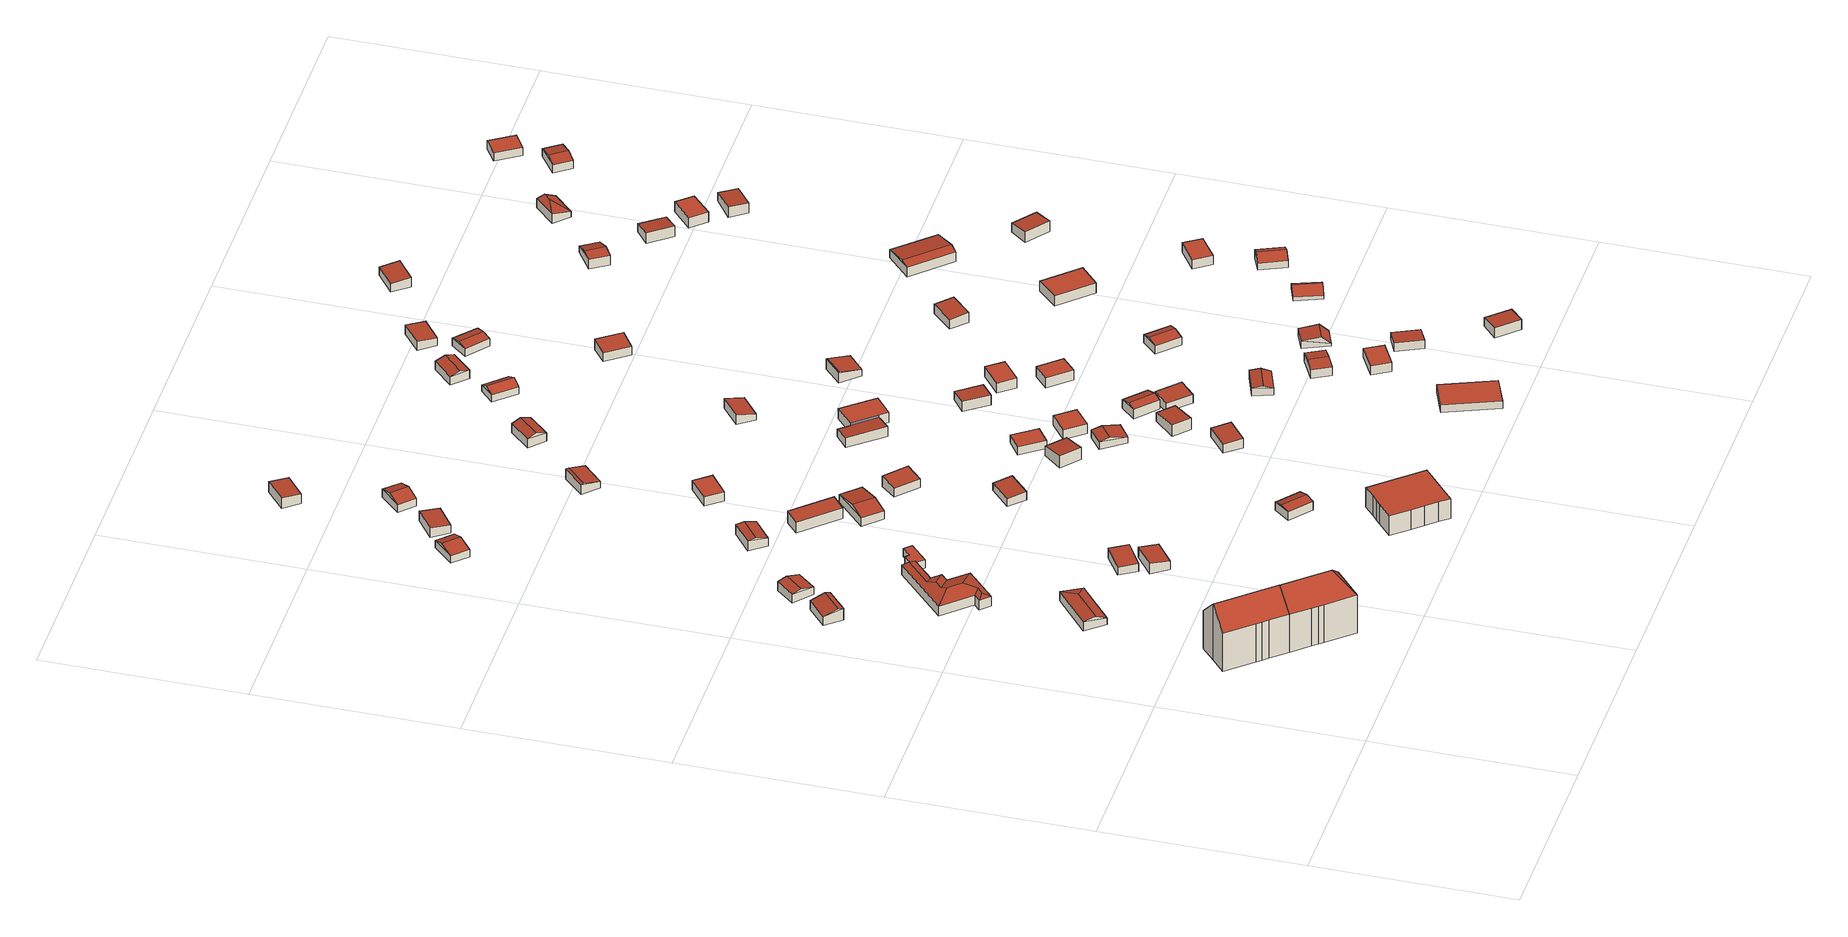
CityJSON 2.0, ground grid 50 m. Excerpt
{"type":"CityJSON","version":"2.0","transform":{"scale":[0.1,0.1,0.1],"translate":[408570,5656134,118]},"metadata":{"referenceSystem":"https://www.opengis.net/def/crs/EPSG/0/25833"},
"CityObjects":{
"building1":{"type":"Building","attributes":{"Dachtyp_tdc":"tdcGableRoof","Gemeindeschluessel":14612000,"Dachneigung":45.16,"QualitaetDacherkennung":73,"Geometrietyp2DReferenz":"3000","measuredHeight":15.65,"function":"31001_9998","roofType":"3100"},"geometry":[{"type":"Solid","lod":"2","boundaries":[[[[0,1,2,3]],[[1,4,5,2]],[[4,6,7,5]],[[6,8,9,7]],[[8,10,11,9]],[[10,12,13,11]],[[12,14,15,13]],[[14,16,17,15]],[[16,18,19,17]],[[18,20,21,19]],[[20,22,23,21]],[[22,24,25,23]],[[24,0,3,25]],[[20,18,16,14,12,10,8,6]],[[6,4,1,0,24,22,20]],[[3,2,5,7,9,11,13,15,17,19,21,23,25]]]],"semantics":{"surfaces":[{"type":"WallSurface"},{"type":"RoofSurface"},{"type":"GroundSurface"}],"values":[[0,0,0,0,0,0,0,0,0,0,0,0,0,1,1,2]]}}]},
"building2":{"type":"Building","attributes":{"Dachtyp_tdc":"tdcHipAndGableRoof","Gemeindeschluessel":14612000,"Dachneigung":45.21,"QualitaetDacherkennung":75,"Geometrietyp2DReferenz":"3000","measuredHeight":15.7,"function":"31001_9998","roofType":"5000"},"geometry":[{"type":"Solid","lod":"2","boundaries":[[[[26,22,23,27]],[[22,28,29,23]],[[28,18,19,29]],[[18,30,31,19]],[[30,32,33,31]],[[32,34,35,33]],[[34,36,37,35]],[[36,38,39,37]],[[38,40,41,39]],[[40,42,43,41]],[[42,44,45,43]],[[44,26,27,45]],[[40,38,46]],[[38,36,34,32,30,18,28,46]],[[28,22,26,44,42,40,46]],[[27,23,29,19,31,33,35,37,39,41,43,45]]]],"semantics":{"surfaces":[{"type":"WallSurface"},{"type":"RoofSurface"},{"type":"GroundSurface"}],"values":[[0,0,0,0,0,0,0,0,0,0,0,0,1,1,1,2]]}}]},
"building3":{"type":"Building","attributes":{"Dachtyp_tdc":"tdcHipAndGableRoof","Gemeindeschluessel":14612000,"Dachneigung":25.48,"QualitaetDacherkennung":41,"Geometrietyp2DReferenz":"3000","measuredHeight":3.15,"function":"31001_9998","roofType":"5000"},"geometry":[{"type":"Solid","lod":"2","boundaries":[[[[47,48,49,50]],[[48,51,52,49]],[[51,53,54,52]],[[53,47,50,54]],[[51,48,55]],[[47,53,56]],[[48,47,56,55]],[[53,51,55,56]],[[50,49,52,54]]]],"semantics":{"surfaces":[{"type":"WallSurface"},{"type":"RoofSurface"},{"type":"GroundSurface"}],"values":[[0,0,0,0,1,0,1,1,2]]}}]},
"building4":{"type":"Building","attributes":{"Dachtyp_tdc":"tdcGableRoof","Gemeindeschluessel":14612000,"Dachneigung":13.81,"QualitaetDacherkennung":21,"Geometrietyp2DReferenz":"3000","measuredHeight":3.44,"function":"31001_9998","roofType":"3100"},"geometry":[{"type":"Solid","lod":"2","boundaries":[[[[57,58,59,60]],[[58,61,62,59]],[[61,63,64,62]],[[63,57,60,64]],[[61,58,65]],[[57,63,66]],[[58,57,66,65]],[[63,61,65,66]],[[60,59,62,64]]]],"semantics":{"surfaces":[{"type":"WallSurface"},{"type":"RoofSurface"},{"type":"GroundSurface"}],"values":[[0,0,0,0,0,0,1,1,2]]}}]},
"building5":{"type":"Building","attributes":{"Dachtyp_tdc":"tdcFreeFormRoof","Gemeindeschluessel":14612000,"Dachneigung":16.75,"QualitaetDacherkennung":58,"Geometrietyp2DReferenz":"3000","measuredHeight":3.95,"function":"31001_9998","roofType":"5000"},"geometry":[{"type":"Solid","lod":"2","boundaries":[[[[67,68,69,70]],[[68,71,72,69]],[[71,73,74,72]],[[73,75,76,74]],[[75,77,78,76]],[[77,79,80,78]],[[79,81,82,80]],[[81,83,84,82]],[[83,85,86,84]],[[85,87,88,86]],[[87,67,70,88]],[[89,90,85,83]],[[91,89,83,81]],[[92,91,81,79]],[[92,77,75]],[[77,92,79]],[[93,90,89,91,92,75,73]],[[94,95,93,73,71]],[[96,94,71,68]],[[96,68,67]],[[95,94,96,67,87]],[[90,93,95,87,85]],[[70,69,72,74,76,78,80,82,84,86,88]]]],"semantics":{"surfaces":[{"type":"WallSurface"},{"type":"RoofSurface"},{"type":"GroundSurface"}],"values":[[0,0,0,0,0,0,0,0,0,0,0,1,1,1,1,1,1,1,1,1,1,1,2]]}}]},
"building6":{"type":"Building","attributes":{"Dachtyp_tdc":"tdcGableRoof","Gemeindeschluessel":14612000,"Dachneigung":15.48,"QualitaetDacherkennung":67,"Geometrietyp2DReferenz":"3000","measuredHeight":3.03,"function":"31001_9998","roofType":"3100"},"geometry":[{"type":"Solid","lod":"2","boundaries":[[[[97,98,99,100]],[[98,101,102,99]],[[101,103,104,102]],[[103,97,100,104]],[[101,98,105]],[[97,103,106]],[[98,97,106,105]],[[103,101,105,106]],[[100,99,102,104]]]],"semantics":{"surfaces":[{"type":"WallSurface"},{"type":"RoofSurface"},{"type":"GroundSurface"}],"values":[[0,0,0,0,0,0,1,1,2]]}}]},
"building7":{"type":"Building","attributes":{"Dachtyp_tdc":"tdcPolyFlatRoof","Gemeindeschluessel":14612000,"Dachneigung":4.2,"QualitaetDacherkennung":83,"Geometrietyp2DReferenz":"3000","measuredHeight":2.7,"function":"31001_9998","roofType":"2100"},"geometry":[{"type":"Solid","lod":"2","boundaries":[[[[107,108,109,110]],[[108,111,112,109]],[[111,113,114,112]],[[113,107,110,114]],[[113,111,108,107]],[[110,109,112,114]]]],"semantics":{"surfaces":[{"type":"WallSurface"},{"type":"RoofSurface"},{"type":"GroundSurface"}],"values":[[0,0,0,0,1,2]]}}]},
"building8":{"type":"Building","attributes":{"Dachtyp_tdc":"tdcPolyFlatRoof","Gemeindeschluessel":14612000,"Dachneigung":6.1,"QualitaetDacherkennung":55,"Geometrietyp2DReferenz":"3000","measuredHeight":2.89,"function":"31001_9998","roofType":"2100"},"geometry":[{"type":"Solid","lod":"2","boundaries":[[[[115,116,117,118]],[[116,119,120,117]],[[119,121,122,120]],[[121,115,118,122]],[[121,119,116,115]],[[118,117,120,122]]]],"semantics":{"surfaces":[{"type":"WallSurface"},{"type":"RoofSurface"},{"type":"GroundSurface"}],"values":[[0,0,0,0,1,2]]}}]},
"building9":{"type":"Building","attributes":{"Dachtyp_tdc":"tdcPolyFlatRoof","Gemeindeschluessel":14612000,"Dachneigung":0,"QualitaetDacherkennung":75,"Geometrietyp2DReferenz":"3000","measuredHeight":2.29,"function":"31001_9998","roofType":"1000"},"geometry":[{"type":"Solid","lod":"2","boundaries":[[[[123,124,125,126]],[[124,127,128,125]],[[127,129,130,128]],[[129,131,132,130]],[[131,133,134,132]],[[133,135,136,134]],[[135,123,126,136]],[[135,133,131,129,127,124,123]],[[126,125,128,130,132,134,136]]]],"semantics":{"surfaces":[{"type":"WallSurface"},{"type":"RoofSurface"},{"type":"GroundSurface"}],"values":[[0,0,0,0,0,0,0,1,2]]}}]},
"building10":{"type":"Building","attributes":{"Dachtyp_tdc":"tdcGableRoof","Gemeindeschluessel":14612000,"Dachneigung":16.45,"QualitaetDacherkennung":63,"Geometrietyp2DReferenz":"3000","measuredHeight":3,"function":"31001_9998","roofType":"3100"},"geometry":[{"type":"Solid","lod":"2","boundaries":[[[[137,138,139,140]],[[138,141,142,139]],[[141,143,144,142]],[[143,137,140,144]],[[141,138,145]],[[137,143,146]],[[138,137,146,145]],[[143,141,145,146]],[[140,139,142,144]]]],"semantics":{"surfaces":[{"type":"WallSurface"},{"type":"RoofSurface"},{"type":"GroundSurface"}],"values":[[0,0,0,0,0,0,1,1,2]]}}]},
"building11":{"type":"Building","attributes":{"Dachtyp_tdc":"tdcPolyFlatRoof","Gemeindeschluessel":14612000,"Dachneigung":0,"QualitaetDacherkennung":91,"Geometrietyp2DReferenz":"3000","measuredHeight":5.52,"function":"31001_2000","roofType":"1000"},"geometry":[{"type":"Solid","lod":"2","boundaries":[[[[147,148,149,150]],[[148,151,152,149]],[[151,153,154,152]],[[153,155,156,154]],[[155,157,158,156]],[[157,159,160,158]],[[159,161,162,160]],[[161,163,164,162]],[[163,165,166,164]],[[165,147,150,166]],[[165,163,161,159,157,155,153,151,148,147]],[[150,149,152,154,156,158,160,162,164,166]]]],"semantics":{"surfaces":[{"type":"WallSurface"},{"type":"RoofSurface"},{"type":"GroundSurface"}],"values":[[0,0,0,0,0,0,0,0,0,0,1,2]]}}]},
"building12":{"type":"Building","attributes":{"Dachtyp_tdc":"tdcGableRoof","Gemeindeschluessel":14612000,"Dachneigung":13.26,"QualitaetDacherkennung":73,"Geometrietyp2DReferenz":"3000","measuredHeight":2.95,"function":"31001_9998","roofType":"3100"},"geometry":[{"type":"Solid","lod":"2","boundaries":[[[[167,168,169,170]],[[168,171,172,169]],[[171,173,174,172]],[[173,167,170,174]],[[171,168,175]],[[167,173,176]],[[168,167,176,175]],[[173,171,175,176]],[[170,169,172,174]]]],"semantics":{"surfaces":[{"type":"WallSurface"},{"type":"RoofSurface"},{"type":"GroundSurface"}],"values":[[0,0,0,0,0,0,1,1,2]]}}]},
"building13":{"type":"Building","attributes":{"Dachtyp_tdc":"tdcGableRoof","Gemeindeschluessel":14612000,"Dachneigung":14.93,"QualitaetDacherkennung":73,"Geometrietyp2DReferenz":"3000","measuredHeight":2.81,"function":"31001_9998","roofType":"3100"},"geometry":[{"type":"Solid","lod":"2","boundaries":[[[[177,178,179,180]],[[178,181,182,179]],[[181,183,184,182]],[[183,177,180,184]],[[181,178,185]],[[177,183,186]],[[178,177,186,185]],[[183,181,185,186]],[[180,179,182,184]]]],"semantics":{"surfaces":[{"type":"WallSurface"},{"type":"RoofSurface"},{"type":"GroundSurface"}],"values":[[0,0,0,0,0,0,1,1,2]]}}]},
"building14":{"type":"Building","attributes":{"Dachtyp_tdc":"tdcPolyFlatRoof","Gemeindeschluessel":14612000,"Dachneigung":4.58,"QualitaetDacherkennung":79,"Geometrietyp2DReferenz":"3000","measuredHeight":3.43,"function":"31001_9998","roofType":"2100"},"geometry":[{"type":"Solid","lod":"2","boundaries":[[[[187,188,189,190]],[[188,191,192,189]],[[191,193,194,192]],[[193,187,190,194]],[[193,191,188,187]],[[190,189,192,194]]]],"semantics":{"surfaces":[{"type":"WallSurface"},{"type":"RoofSurface"},{"type":"GroundSurface"}],"values":[[0,0,0,0,1,2]]}}]},
"building15":{"type":"Building","attributes":{"Dachtyp_tdc":"tdcGableRoof","Gemeindeschluessel":14612000,"Dachneigung":10.08,"QualitaetDacherkennung":67,"Geometrietyp2DReferenz":"3000","measuredHeight":3.11,"function":"31001_9998","roofType":"3100"},"geometry":[{"type":"Solid","lod":"2","boundaries":[[[[195,196,197,198]],[[196,199,200,197]],[[199,201,202,200]],[[201,195,198,202]],[[199,196,203]],[[195,201,204]],[[196,195,204,203]],[[201,199,203,204]],[[198,197,200,202]]]],"semantics":{"surfaces":[{"type":"WallSurface"},{"type":"RoofSurface"},{"type":"GroundSurface"}],"values":[[0,0,0,0,0,0,1,1,2]]}}]},
"building16":{"type":"Building","attributes":{"Dachtyp_tdc":"tdcPolyFlatRoof","Gemeindeschluessel":14612000,"Dachneigung":4.33,"QualitaetDacherkennung":60,"Geometrietyp2DReferenz":"3000","measuredHeight":2.56,"function":"31001_9998","roofType":"2100"},"geometry":[{"type":"Solid","lod":"2","boundaries":[[[[205,206,207,208]],[[206,209,210,207]],[[209,211,212,210]],[[211,205,208,212]],[[211,209,206,205]],[[208,207,210,212]]]],"semantics":{"surfaces":[{"type":"WallSurface"},{"type":"RoofSurface"},{"type":"GroundSurface"}],"values":[[0,0,0,0,1,2]]}}]},
"building17":{"type":"Building","attributes":{"Dachtyp_tdc":"tdcPolyFlatRoof","Gemeindeschluessel":14612000,"Dachneigung":4.76,"QualitaetDacherkennung":59,"Geometrietyp2DReferenz":"3000","measuredHeight":2.46,"function":"31001_9998","roofType":"2100"},"geometry":[{"type":"Solid","lod":"2","boundaries":[[[[213,214,215,216]],[[214,217,218,215]],[[217,219,220,218]],[[219,213,216,220]],[[219,217,214,213]],[[216,215,218,220]]]],"semantics":{"surfaces":[{"type":"WallSurface"},{"type":"RoofSurface"},{"type":"GroundSurface"}],"values":[[0,0,0,0,1,2]]}}]},
"building18":{"type":"Building","attributes":{"Dachtyp_tdc":"tdcPolyFlatRoof","Gemeindeschluessel":14612000,"Dachneigung":6.11,"QualitaetDacherkennung":66,"Geometrietyp2DReferenz":"3000","measuredHeight":2.92,"function":"31001_9998","roofType":"2100"},"geometry":[{"type":"Solid","lod":"2","boundaries":[[[[221,222,223,224]],[[222,225,226,223]],[[225,227,228,226]],[[227,221,224,228]],[[227,225,222,221]],[[224,223,226,228]]]],"semantics":{"surfaces":[{"type":"WallSurface"},{"type":"RoofSurface"},{"type":"GroundSurface"}],"values":[[0,0,0,0,1,2]]}}]},
"building19":{"type":"Building","attributes":{"Dachtyp_tdc":"tdcPolyFlatRoof","Gemeindeschluessel":14612000,"Dachneigung":0,"QualitaetDacherkennung":67,"Geometrietyp2DReferenz":"3000","measuredHeight":2.66,"function":"31001_9998","roofType":"1000"},"geometry":[{"type":"Solid","lod":"2","boundaries":[[[[229,230,231,232]],[[230,233,234,231]],[[233,235,236,234]],[[235,229,232,236]],[[235,233,230,229]],[[232,231,234,236]]]],"semantics":{"surfaces":[{"type":"WallSurface"},{"type":"RoofSurface"},{"type":"GroundSurface"}],"values":[[0,0,0,0,1,2]]}}]},
"building20":{"type":"Building","attributes":{"Dachtyp_tdc":"tdcGableRoof","Gemeindeschluessel":14612000,"Dachneigung":17.84,"QualitaetDacherkennung":71,"Geometrietyp2DReferenz":"3000","measuredHeight":3.26,"function":"31001_9998","roofType":"3100"},"geometry":[{"type":"Solid","lod":"2","boundaries":[[[[237,238,239,240]],[[238,241,242,239]],[[241,243,244,242]],[[243,237,240,244]],[[241,238,245]],[[237,243,246]],[[238,237,246,245]],[[243,241,245,246]],[[240,239,242,244]]]],"semantics":{"surfaces":[{"type":"WallSurface"},{"type":"RoofSurface"},{"type":"GroundSurface"}],"values":[[0,0,0,0,0,0,1,1,2]]}}]},
"building21":{"type":"Building","attributes":{"Dachtyp_tdc":"tdcPolyFlatRoof","Gemeindeschluessel":14612000,"Dachneigung":4.05,"QualitaetDacherkennung":69,"Geometrietyp2DReferenz":"3000","measuredHeight":2.9,"function":"31001_9998","roofType":"2100"},"geometry":[{"type":"Solid","lod":"2","boundaries":[[[[247,248,249,250]],[[248,251,252,249]],[[251,253,254,252]],[[253,247,250,254]],[[253,251,248,247]],[[250,249,252,254]]]],"semantics":{"surfaces":[{"type":"WallSurface"},{"type":"RoofSurface"},{"type":"GroundSurface"}],"values":[[0,0,0,0,1,2]]}}]},
"building22":{"type":"Building","attributes":{"Dachtyp_tdc":"tdcGableRoof","Gemeindeschluessel":14612000,"Dachneigung":12.01,"QualitaetDacherkennung":47,"Geometrietyp2DReferenz":"3000","measuredHeight":2.91,"function":"31001_9998","roofType":"3100"},"geometry":[{"type":"Solid","lod":"2","boundaries":[[[[255,256,257,258]],[[256,259,260,257]],[[259,261,262,260]],[[261,255,258,262]],[[259,256,263]],[[255,261,264]],[[256,255,264,263]],[[261,259,263,264]],[[258,257,260,262]]]],"semantics":{"surfaces":[{"type":"WallSurface"},{"type":"RoofSurface"},{"type":"GroundSurface"}],"values":[[0,0,0,0,0,0,1,1,2]]}}]},
"building23":{"type":"Building","attributes":{"Dachtyp_tdc":"tdcPolyFlatRoof","Gemeindeschluessel":14612000,"Dachneigung":7.3,"QualitaetDacherkennung":56,"Geometrietyp2DReferenz":"3000","measuredHeight":3.31,"function":"31001_9998","roofType":"2100"},"geometry":[{"type":"Solid","lod":"2","boundaries":[[[[265,266,267,268]],[[266,269,270,267]],[[269,271,272,270]],[[271,265,268,272]],[[271,269,266,265]],[[268,267,270,272]]]],"semantics":{"surfaces":[{"type":"WallSurface"},{"type":"RoofSurface"},{"type":"GroundSurface"}],"values":[[0,0,0,0,1,2]]}}]},
"building24":{"type":"Building","attributes":{"Dachtyp_tdc":"tdcPolyFlatRoof","Gemeindeschluessel":14612000,"Dachneigung":3.34,"QualitaetDacherkennung":69,"Geometrietyp2DReferenz":"3000","measuredHeight":2.68,"function":"31001_9998","roofType":"2100"},"geometry":[{"type":"Solid","lod":"2","boundaries":[[[[273,274,275,276]],[[274,277,278,275]],[[277,279,280,278]],[[279,273,276,280]],[[279,277,274,273]],[[276,275,278,280]]]],"semantics":{"surfaces":[{"type":"WallSurface"},{"type":"RoofSurface"},{"type":"GroundSurface"}],"values":[[0,0,0,0,1,2]]}}]},
"building25":{"type":"Building","attributes":{"Dachtyp_tdc":"tdcPolyFlatRoof","Gemeindeschluessel":14612000,"Dachneigung":0,"QualitaetDacherkennung":66,"Geometrietyp2DReferenz":"3000","measuredHeight":2.2,"function":"31001_9998","roofType":"1000"},"geometry":[{"type":"Solid","lod":"2","boundaries":[[[[281,282,283,284]],[[282,285,286,283]],[[285,287,288,286]],[[287,281,284,288]],[[287,285,282,281]],[[284,283,286,288]]]],"semantics":{"surfaces":[{"type":"WallSurface"},{"type":"RoofSurface"},{"type":"GroundSurface"}],"values":[[0,0,0,0,1,2]]}}]},
"building26":{"type":"Building","attributes":{"Dachtyp_tdc":"tdcGableRoof","Gemeindeschluessel":14612000,"Dachneigung":11.71,"QualitaetDacherkennung":66,"Geometrietyp2DReferenz":"3000","measuredHeight":2.75,"function":"31001_9998","roofType":"3100"},"geometry":[{"type":"Solid","lod":"2","boundaries":[[[[289,290,291,292]],[[290,293,294,291]],[[293,295,296,294]],[[295,289,292,296]],[[293,290,297]],[[289,295,298]],[[290,289,298,297]],[[295,293,297,298]],[[292,291,294,296]]]],"semantics":{"surfaces":[{"type":"WallSurface"},{"type":"RoofSurface"},{"type":"GroundSurface"}],"values":[[0,0,0,0,0,0,1,1,2]]}}]},
"building27":{"type":"Building","attributes":{"Dachtyp_tdc":"tdcPolyFlatRoof","Gemeindeschluessel":14612000,"Dachneigung":0,"QualitaetDacherkennung":67,"Geometrietyp2DReferenz":"3000","measuredHeight":2.67,"function":"31001_9998","roofType":"1000"},"geometry":[{"type":"Solid","lod":"2","boundaries":[[[[299,300,301,302]],[[300,303,304,301]],[[303,305,306,304]],[[305,299,302,306]],[[305,303,300,299]],[[302,301,304,306]]]],"semantics":{"surfaces":[{"type":"WallSurface"},{"type":"RoofSurface"},{"type":"GroundSurface"}],"values":[[0,0,0,0,1,2]]}}]},
"building28":{"type":"Building","attributes":{"Dachtyp_tdc":"tdcPolyFlatRoof","Gemeindeschluessel":14612000,"Dachneigung":6.56,"QualitaetDacherkennung":69,"Geometrietyp2DReferenz":"3000","measuredHeight":3.18,"function":"31001_9998","roofType":"2100"},"geometry":[{"type":"Solid","lod":"2","boundaries":[[[[307,308,309,310]],[[308,311,312,309]],[[311,313,314,312]],[[313,307,310,314]],[[313,311,308,307]],[[310,309,312,314]]]],"semantics":{"surfaces":[{"type":"WallSurface"},{"type":"RoofSurface"},{"type":"GroundSurface"}],"values":[[0,0,0,0,1,2]]}}]},
"building29":{"type":"Building","attributes":{"Gemeindeschluessel":14612000,"Geometrietyp2DReferenz":"3000","function":"31001_9998","roofType":"9999"},"children":["building29-1","building29-2"]},
"building29-1":{"type":"BuildingPart","attributes":{"Dachtyp_tdc":"tdcPolyFlatRoof","Dachneigung":0,"QualitaetDacherkennung":78,"Geometrietyp2DReferenz":"3000","measuredHeight":2.76,"roofType":"1000"},"parents":["building29"],"geometry":[{"type":"MultiSurface","lod":"2","boundaries":[[[315,316,317,318]],[[316,319,320,317]],[[319,321,320]],[[322,323,324,325,326]],[[323,315,318,324]],[[323,322,319,316,315]],[[318,317,320,325,324]]],"semantics":{"surfaces":[{"type":"WallSurface"},{"type":"RoofSurface"},{"type":"GroundSurface"}],"values":[0,0,0,0,0,1,2]}}]},
"building29-2":{"type":"BuildingPart","attributes":{"Dachtyp_tdc":"tdcPolyFlatRoof","Dachneigung":7.15,"QualitaetDacherkennung":78,"Geometrietyp2DReferenz":"3000","measuredHeight":2.67,"roofType":"2100"},"parents":["building29"],"geometry":[{"type":"MultiSurface","lod":"2","boundaries":[[[327,326,325,328]],[[321,329,330,320]],[[329,331,332,330]],[[331,327,328,332]],[[331,329,321,326,327]],[[328,325,320,330,332]]],"semantics":{"surfaces":[{"type":"WallSurface"},{"type":"RoofSurface"},{"type":"GroundSurface"}],"values":[0,0,0,0,1,2]}}]},
"building30":{"type":"Building","attributes":{"Dachtyp_tdc":"tdcGableRoof","Gemeindeschluessel":14612000,"Dachneigung":16.79,"QualitaetDacherkennung":74,"Geometrietyp2DReferenz":"3000","measuredHeight":3.19,"function":"31001_9998","roofType":"3100"},"geometry":[{"type":"Solid","lod":"2","boundaries":[[[[333,334,335,336]],[[334,337,338,335]],[[337,339,340,338]],[[339,333,336,340]],[[337,334,341]],[[333,339,342]],[[334,333,342,341]],[[339,337,341,342]],[[336,335,338,340]]]],"semantics":{"surfaces":[{"type":"WallSurface"},{"type":"RoofSurface"},{"type":"GroundSurface"}],"values":[[0,0,0,0,0,0,1,1,2]]}}]},
"building31":{"type":"Building","attributes":{"Dachtyp_tdc":"tdcGableRoof","Gemeindeschluessel":14612000,"Dachneigung":20.54,"QualitaetDacherkennung":76,"Geometrietyp2DReferenz":"3000","measuredHeight":3.25,"function":"31001_9998","roofType":"3100"},"geometry":[{"type":"Solid","lod":"2","boundaries":[[[[343,344,345,346]],[[344,347,348,345]],[[347,349,350,348]],[[349,343,346,350]],[[347,344,351]],[[343,349,352]],[[344,343,352,351]],[[349,347,351,352]],[[346,345,348,350]]]],"semantics":{"surfaces":[{"type":"WallSurface"},{"type":"RoofSurface"},{"type":"GroundSurface"}],"values":[[0,0,0,0,0,0,1,1,2]]}}]},
"building32":{"type":"Building","attributes":{"Dachtyp_tdc":"tdcPolyFlatRoof","Gemeindeschluessel":14612000,"Dachneigung":0,"QualitaetDacherkennung":84,"Geometrietyp2DReferenz":"3000","measuredHeight":2.03,"function":"31001_9998","roofType":"1000"},"geometry":[{"type":"Solid","lod":"2","boundaries":[[[[353,354,355,356]],[[354,357,358,355]],[[357,359,360,358]],[[359,353,356,360]],[[359,357,354,353]],[[356,355,358,360]]]],"semantics":{"surfaces":[{"type":"WallSurface"},{"type":"RoofSurface"},{"type":"GroundSurface"}],"values":[[0,0,0,0,1,2]]}}]},
"building33":{"type":"Building","attributes":{"Dachtyp_tdc":"tdcPolyFlatRoof","Gemeindeschluessel":14612000,"Dachneigung":3.31,"QualitaetDacherkennung":61,"Geometrietyp2DReferenz":"3000","measuredHeight":2.67,"function":"31001_9998","roofType":"2100"},"geometry":[{"type":"Solid","lod":"2","boundaries":[[[[361,362,363,364]],[[362,365,366,363]],[[365,367,368,366]],[[367,361,364,368]],[[367,365,362,361]],[[364,363,366,368]]]],"semantics":{"surfaces":[{"type":"WallSurface"},{"type":"RoofSurface"},{"type":"GroundSurface"}],"values":[[0,0,0,0,1,2]]}}]},
"building34":{"type":"Building","attributes":{"Dachtyp_tdc":"tdcPolyFlatRoof","Gemeindeschluessel":14612000,"Dachneigung":4.68,"QualitaetDacherkennung":76,"Geometrietyp2DReferenz":"3000","measuredHeight":2.76,"function":"31001_9998","roofType":"2100"},"geometry":[{"type":"Solid","lod":"2","boundaries":[[[[369,370,371,372]],[[370,373,374,371]],[[373,375,376,374]],[[375,369,372,376]],[[375,373,370,369]],[[372,371,374,376]]]],"semantics":{"surfaces":[{"type":"WallSurface"},{"type":"RoofSurface"},{"type":"GroundSurface"}],"values":[[0,0,0,0,1,2]]}}]},
"building35":{"type":"Building","attributes":{"Dachtyp_tdc":"tdcPolyFlatRoof","Gemeindeschluessel":14612000,"Dachneigung":12.3,"QualitaetDacherkennung":47,"Geometrietyp2DReferenz":"3000","measuredHeight":2.7,"function":"31001_9998","roofType":"2100"},"geometry":[{"type":"Solid","lod":"2","boundaries":[[[[377,378,379,380]],[[378,381,382,379]],[[381,383,384,382]],[[383,377,380,384]],[[383,381,378,377]],[[380,379,382,384]]]],"semantics":{"surfaces":[{"type":"WallSurface"},{"type":"RoofSurface"},{"type":"GroundSurface"}],"values":[[0,0,0,0,1,2]]}}]},
"building36":{"type":"Building","attributes":{"Dachtyp_tdc":"tdcGableRoof","Gemeindeschluessel":14612000,"Dachneigung":20.96,"QualitaetDacherkennung":58,"Geometrietyp2DReferenz":"3000","measuredHeight":2.68,"function":"31001_9998","roofType":"3100"},"geometry":[{"type":"Solid","lod":"2","boundaries":[[[[385,386,387,388]],[[386,389,390,387]],[[389,391,392,390]],[[391,385,388,392]],[[389,386,393]],[[385,391,394]],[[386,385,394,393]],[[391,389,393,394]],[[388,387,390,392]]]],"semantics":{"surfaces":[{"type":"WallSurface"},{"type":"RoofSurface"},{"type":"GroundSurface"}],"values":[[0,0,0,0,0,0,1,1,2]]}}]},
"building37":{"type":"Building","attributes":{"Dachtyp_tdc":"tdcPolyFlatRoof","Gemeindeschluessel":14612000,"Dachneigung":0,"QualitaetDacherkennung":69,"Geometrietyp2DReferenz":"3000","measuredHeight":2.77,"function":"31001_9998","roofType":"1000"},"geometry":[{"type":"Solid","lod":"2","boundaries":[[[[395,396,397,398]],[[396,399,400,397]],[[396,395,401,399]],[[400,402,398,397]],[[399,401,402,400]],[[401,395,398,402]]]],"semantics":{"surfaces":[{"type":"WallSurface"},{"type":"RoofSurface"},{"type":"GroundSurface"}],"values":[[0,0,1,2,0,0]]}}]},
"building38":{"type":"Building","attributes":{"Dachtyp_tdc":"tdcPolyFlatRoof","Gemeindeschluessel":14612000,"Dachneigung":0,"QualitaetDacherkennung":79,"Geometrietyp2DReferenz":"3000","measuredHeight":2.79,"function":"31001_9998","roofType":"1000"},"geometry":[{"type":"Solid","lod":"2","boundaries":[[[[403,404,405,406]],[[404,407,408,405]],[[407,409,410,408]],[[409,403,406,410]],[[409,407,404,403]],[[406,405,408,410]]]],"semantics":{"surfaces":[{"type":"WallSurface"},{"type":"RoofSurface"},{"type":"GroundSurface"}],"values":[[0,0,0,0,1,2]]}}]},
"building39":{"type":"Building","attributes":{"Dachtyp_tdc":"tdcGableRoof","Gemeindeschluessel":14612000,"Dachneigung":10.3,"QualitaetDacherkennung":75,"Geometrietyp2DReferenz":"3000","measuredHeight":2.93,"function":"31001_9998","roofType":"3100"},"geometry":[{"type":"Solid","lod":"2","boundaries":[[[[411,412,413,414]],[[412,415,416,413]],[[415,417,418,416]],[[417,411,414,418]],[[415,412,419]],[[411,417,420]],[[412,411,420,419]],[[417,415,419,420]],[[414,413,416,418]]]],"semantics":{"surfaces":[{"type":"WallSurface"},{"type":"RoofSurface"},{"type":"GroundSurface"}],"values":[[0,0,0,0,0,0,1,1,2]]}}]},
"building40":{"type":"Building","attributes":{"Dachtyp_tdc":"tdcPolyFlatRoof","Gemeindeschluessel":14612000,"Dachneigung":0,"QualitaetDacherkennung":82,"Geometrietyp2DReferenz":"3000","measuredHeight":2.47,"function":"31001_9998","roofType":"1000"},"geometry":[{"type":"Solid","lod":"2","boundaries":[[[[421,422,423,424]],[[422,425,426,423]],[[425,427,428,426]],[[427,421,424,428]],[[427,425,422,421]],[[424,423,426,428]]]],"semantics":{"surfaces":[{"type":"WallSurface"},{"type":"RoofSurface"},{"type":"GroundSurface"}],"values":[[0,0,0,0,1,2]]}}]},
"building41":{"type":"Building","attributes":{"Dachtyp_tdc":"tdcGableRoof","Gemeindeschluessel":14612000,"Dachneigung":27.07,"QualitaetDacherkennung":60,"Geometrietyp2DReferenz":"3000","measuredHeight":3.07,"function":"31001_9998","roofType":"3100"},"geometry":[{"type":"Solid","lod":"2","boundaries":[[[[429,430,431,432]],[[430,433,434,431]],[[433,435,436,434]],[[435,429,432,436]],[[433,430,437]],[[429,435,438]],[[430,429,438,437]],[[435,433,437,438]],[[432,431,434,436]]]],"semantics":{"surfaces":[{"type":"WallSurface"},{"type":"RoofSurface"},{"type":"GroundSurface"}],"values":[[0,0,0,0,0,0,1,1,2]]}}]},
"building42":{"type":"Building","attributes":{"Dachtyp_tdc":"tdcGableRoof","Gemeindeschluessel":14612000,"Dachneigung":10.33,"QualitaetDacherkennung":24,"Geometrietyp2DReferenz":"3000","measuredHeight":3.02,"function":"31001_9998","roofType":"3100"},"geometry":[{"type":"Solid","lod":"2","boundaries":[[[[439,440,441,442]],[[440,443,444,441]],[[443,445,446,444]],[[445,439,442,446]],[[443,440,447]],[[439,445,448]],[[440,439,448,447]],[[445,443,447,448]],[[442,441,444,446]]]],"semantics":{"surfaces":[{"type":"WallSurface"},{"type":"RoofSurface"},{"type":"GroundSurface"}],"values":[[0,0,0,0,0,0,1,1,2]]}}]},
"building43":{"type":"Building","attributes":{"Dachtyp_tdc":"tdcPolyFlatRoof","Gemeindeschluessel":14612000,"Dachneigung":6.91,"QualitaetDacherkennung":61,"Geometrietyp2DReferenz":"3000","measuredHeight":2.4,"function":"31001_9998","roofType":"2100"},"geometry":[{"type":"Solid","lod":"2","boundaries":[[[[449,450,451,452]],[[450,453,454,451]],[[453,455,456,454]],[[455,449,452,456]],[[455,453,450,449]],[[452,451,454,456]]]],"semantics":{"surfaces":[{"type":"WallSurface"},{"type":"RoofSurface"},{"type":"GroundSurface"}],"values":[[0,0,0,0,1,2]]}}]},
"building44":{"type":"Building","attributes":{"Dachtyp_tdc":"tdcGableRoof","Gemeindeschluessel":14612000,"Dachneigung":10.08,"QualitaetDacherkennung":71,"Geometrietyp2DReferenz":"3000","measuredHeight":2.86,"function":"31001_9998","roofType":"3100"},"geometry":[{"type":"Solid","lod":"2","boundaries":[[[[457,458,459,460]],[[458,461,462,459]],[[461,463,464,462]],[[463,457,460,464]],[[461,458,465]],[[457,463,466]],[[458,457,466,465]],[[463,461,465,466]],[[460,459,462,464]]]],"semantics":{"surfaces":[{"type":"WallSurface"},{"type":"RoofSurface"},{"type":"GroundSurface"}],"values":[[0,0,0,0,0,0,1,1,2]]}}]},
"building45":{"type":"Building","attributes":{"Dachtyp_tdc":"tdcGableRoof","Gemeindeschluessel":14612000,"Dachneigung":12.77,"QualitaetDacherkennung":76,"Geometrietyp2DReferenz":"3000","measuredHeight":2.8,"function":"31001_9998","roofType":"3100"},"geometry":[{"type":"Solid","lod":"2","boundaries":[[[[467,468,469,470]],[[468,471,472,469]],[[471,473,474,472]],[[473,467,470,474]],[[471,468,475]],[[467,473,476]],[[468,467,476,475]],[[473,471,475,476]],[[470,469,472,474]]]],"semantics":{"surfaces":[{"type":"WallSurface"},{"type":"RoofSurface"},{"type":"GroundSurface"}],"values":[[0,0,0,0,0,0,1,1,2]]}}]},
"building46":{"type":"Building","attributes":{"Dachtyp_tdc":"tdcGableRoof","Gemeindeschluessel":14612000,"Dachneigung":16.31,"QualitaetDacherkennung":64,"Geometrietyp2DReferenz":"3000","measuredHeight":3.06,"function":"31001_9998","roofType":"3100"},"geometry":[{"type":"Solid","lod":"2","boundaries":[[[[477,478,479,480]],[[478,481,482,479]],[[481,483,484,482]],[[483,477,480,484]],[[481,478,485]],[[477,483,486]],[[478,477,486,485]],[[483,481,485,486]],[[480,479,482,484]]]],"semantics":{"surfaces":[{"type":"WallSurface"},{"type":"RoofSurface"},{"type":"GroundSurface"}],"values":[[0,0,0,0,0,0,1,1,2]]}}]},
"building47":{"type":"Building","attributes":{"Dachtyp_tdc":"tdcPolyFlatRoof","Gemeindeschluessel":14612000,"Dachneigung":4.06,"QualitaetDacherkennung":85,"Geometrietyp2DReferenz":"3000","measuredHeight":2.71,"function":"31001_9998","roofType":"2100"},"geometry":[{"type":"Solid","lod":"2","boundaries":[[[[487,488,489,490]],[[488,491,492,489]],[[491,493,494,492]],[[493,487,490,494]],[[493,491,488,487]],[[490,489,492,494]]]],"semantics":{"surfaces":[{"type":"WallSurface"},{"type":"RoofSurface"},{"type":"GroundSurface"}],"values":[[0,0,0,0,1,2]]}}]},
"building48":{"type":"Building","attributes":{"Dachtyp_tdc":"tdcPolyFlatRoof","Gemeindeschluessel":14612000,"Dachneigung":6.25,"QualitaetDacherkennung":75,"Geometrietyp2DReferenz":"3000","measuredHeight":2.93,"function":"31001_9998","roofType":"2100"},"geometry":[{"type":"Solid","lod":"2","boundaries":[[[[495,496,497,498]],[[496,499,500,497]],[[499,501,502,500]],[[501,495,498,502]],[[501,499,496,495]],[[498,497,500,502]]]],"semantics":{"surfaces":[{"type":"WallSurface"},{"type":"RoofSurface"},{"type":"GroundSurface"}],"values":[[0,0,0,0,1,2]]}}]},
"building49":{"type":"Building","attributes":{"Dachtyp_tdc":"tdcGableRoof","Gemeindeschluessel":14612000,"Dachneigung":11.08,"QualitaetDacherkennung":83,"Geometrietyp2DReferenz":"3000","measuredHeight":2.63,"function":"31001_9998","roofType":"3100"},"geometry":[{"type":"Solid","lod":"2","boundaries":[[[[503,504,505,506]],[[507,508,504,503]],[[508,509,505,504]],[[509,510,506,505]],[[510,507,503,506]],[[509,508,511]],[[507,510,512]],[[508,507,512,511]],[[510,509,511,512]]]],"semantics":{"surfaces":[{"type":"GroundSurface"},{"type":"WallSurface"},{"type":"RoofSurface"}],"values":[[0,1,1,1,1,1,1,2,2]]}}]},
"building50":{"type":"Building","attributes":{"Dachtyp_tdc":"tdcPolyFlatRoof","Gemeindeschluessel":14612000,"Dachneigung":3.61,"QualitaetDacherkennung":67,"Geometrietyp2DReferenz":"3000","measuredHeight":2.86,"function":"31001_9998","roofType":"2100"},"geometry":[{"type":"Solid","lod":"2","boundaries":[[[[513,514,515,516]],[[514,517,518,515]],[[517,519,520,518]],[[519,513,516,520]],[[519,517,514,513]],[[516,515,518,520]]]],"semantics":{"surfaces":[{"type":"WallSurface"},{"type":"RoofSurface"},{"type":"GroundSurface"}],"values":[[0,0,0,0,1,2]]}}]},
"building51":{"type":"Building","attributes":{"Dachtyp_tdc":"tdcPolyFlatRoof","Gemeindeschluessel":14612000,"Dachneigung":5.03,"QualitaetDacherkennung":54,"Geometrietyp2DReferenz":"3000","measuredHeight":2.67,"function":"31001_9998","roofType":"2100"},"geometry":[{"type":"Solid","lod":"2","boundaries":[[[[521,522,523,524]],[[522,525,526,523]],[[525,527,528,526]],[[527,521,524,528]],[[527,525,522,521]],[[524,523,526,528]]]],"semantics":{"surfaces":[{"type":"WallSurface"},{"type":"RoofSurface"},{"type":"GroundSurface"}],"values":[[0,0,0,0,1,2]]}}]},
"building52":{"type":"Building","attributes":{"Dachtyp_tdc":"tdcGableRoof","Gemeindeschluessel":14612000,"Dachneigung":29.2,"QualitaetDacherkennung":67,"Geometrietyp2DReferenz":"3000","measuredHeight":2.59,"function":"31001_9998","roofType":"3100"},"geometry":[{"type":"Solid","lod":"2","boundaries":[[[[529,530,531,532]],[[530,533,534,531]],[[533,535,536,534]],[[535,529,532,536]],[[533,530,537]],[[529,535,538]],[[530,529,538,537]],[[535,533,537,538]],[[532,531,534,536]]]],"semantics":{"surfaces":[{"type":"WallSurface"},{"type":"RoofSurface"},{"type":"GroundSurface"}],"values":[[0,0,0,0,0,0,1,1,2]]}}]},
"building53":{"type":"Building","attributes":{"Dachtyp_tdc":"tdcPolyFlatRoof","Gemeindeschluessel":14612000,"Dachneigung":0,"QualitaetDacherkennung":51,"Geometrietyp2DReferenz":"3000","measuredHeight":2.82,"function":"31001_9998","roofType":"1000"},"geometry":[{"type":"Solid","lod":"2","boundaries":[[[[539,540,541,542]],[[543,544,545,546]],[[544,539,542,545]],[[544,543,540,539]],[[542,541,546,545]],[[540,543,546,541]]]],"semantics":{"surfaces":[{"type":"WallSurface"},{"type":"RoofSurface"},{"type":"GroundSurface"}],"values":[[0,0,0,1,2,0]]}}]},
"building54":{"type":"Building","attributes":{"Dachtyp_tdc":"tdcGableRoof","Gemeindeschluessel":14612000,"Dachneigung":22.59,"QualitaetDacherkennung":73,"Geometrietyp2DReferenz":"3000","measuredHeight":3.07,"function":"31001_9998","roofType":"3100"},"geometry":[{"type":"Solid","lod":"2","boundaries":[[[[547,548,549,550]],[[548,551,552,549]],[[551,553,554,552]],[[553,547,550,554]],[[551,548,555]],[[547,553,556]],[[548,547,556,555]],[[553,551,555,556]],[[550,549,552,554]]]],"semantics":{"surfaces":[{"type":"WallSurface"},{"type":"RoofSurface"},{"type":"GroundSurface"}],"values":[[0,0,0,0,0,0,1,1,2]]}}]},
"building55":{"type":"Building","attributes":{"Dachtyp_tdc":"tdcPolyFlatRoof","Gemeindeschluessel":14612000,"Dachneigung":0,"QualitaetDacherkennung":74,"Geometrietyp2DReferenz":"3000","measuredHeight":2.59,"function":"31001_9998","roofType":"1000"},"geometry":[{"type":"Solid","lod":"2","boundaries":[[[[557,558,559,560]],[[558,561,562,559]],[[561,563,564,562]],[[563,557,560,564]],[[563,561,558,557]],[[560,559,562,564]]]],"semantics":{"surfaces":[{"type":"WallSurface"},{"type":"RoofSurface"},{"type":"GroundSurface"}],"values":[[0,0,0,0,1,2]]}}]},
"building56":{"type":"Building","attributes":{"Dachtyp_tdc":"tdcGableRoof","Gemeindeschluessel":14612000,"Dachneigung":10.08,"QualitaetDacherkennung":37,"Geometrietyp2DReferenz":"3000","measuredHeight":3.38,"function":"31001_9998","roofType":"3100"},"geometry":[{"type":"Solid","lod":"2","boundaries":[[[[565,566,567,568]],[[566,569,570,567]],[[569,571,572,570]],[[571,565,568,572]],[[569,566,573]],[[565,571,574]],[[566,565,574,573]],[[571,569,573,574]],[[568,567,570,572]]]],"semantics":{"surfaces":[{"type":"WallSurface"},{"type":"RoofSurface"},{"type":"GroundSurface"}],"values":[[0,0,0,0,0,0,1,1,2]]}}]},
"building57":{"type":"Building","attributes":{"Dachtyp_tdc":"tdcPolyFlatRoof","Gemeindeschluessel":14612000,"Dachneigung":5.88,"QualitaetDacherkennung":52,"Geometrietyp2DReferenz":"3000","measuredHeight":2.77,"function":"31001_9998","roofType":"2100"},"geometry":[{"type":"Solid","lod":"2","boundaries":[[[[575,576,577,578]],[[576,579,580,577]],[[579,581,582,580]],[[581,575,578,582]],[[581,579,576,575]],[[578,577,580,582]]]],"semantics":{"surfaces":[{"type":"WallSurface"},{"type":"RoofSurface"},{"type":"GroundSurface"}],"values":[[0,0,0,0,1,2]]}}]},
"building58":{"type":"Building","attributes":{"Dachtyp_tdc":"tdcGableRoof","Gemeindeschluessel":14612000,"Dachneigung":19.6,"QualitaetDacherkennung":59,"Geometrietyp2DReferenz":"3000","measuredHeight":3.2,"function":"31001_9998","roofType":"3100"},"geometry":[{"type":"Solid","lod":"2","boundaries":[[[[583,584,585,586]],[[584,587,588,585]],[[587,589,590,588]],[[589,583,586,590]],[[587,584,591]],[[583,589,592]],[[584,583,592,591]],[[589,587,591,592]],[[586,585,588,590]]]],"semantics":{"surfaces":[{"type":"WallSurface"},{"type":"RoofSurface"},{"type":"GroundSurface"}],"values":[[0,0,0,0,0,0,1,1,2]]}}]},
"building59":{"type":"Building","attributes":{"Dachtyp_tdc":"tdcPolyFlatRoof","Gemeindeschluessel":14612000,"Dachneigung":4.53,"QualitaetDacherkennung":68,"Geometrietyp2DReferenz":"3000","measuredHeight":2.87,"function":"31001_9998","roofType":"2100"},"geometry":[{"type":"Solid","lod":"2","boundaries":[[[[593,594,595,596]],[[594,597,598,595]],[[597,599,600,598]],[[599,593,596,600]],[[599,597,594,593]],[[596,595,598,600]]]],"semantics":{"surfaces":[{"type":"WallSurface"},{"type":"RoofSurface"},{"type":"GroundSurface"}],"values":[[0,0,0,0,1,2]]}}]},
"building60":{"type":"Building","attributes":{"Dachtyp_tdc":"tdcPolyFlatRoof","Gemeindeschluessel":14612000,"Dachneigung":9.43,"QualitaetDacherkennung":59,"Geometrietyp2DReferenz":"3000","measuredHeight":3.02,"function":"31001_9998","roofType":"2100"},"geometry":[{"type":"Solid","lod":"2","boundaries":[[[[601,602,603,604]],[[602,605,606,603]],[[605,607,608,606]],[[607,601,604,608]],[[607,605,602,601]],[[604,603,606,608]]]],"semantics":{"surfaces":[{"type":"WallSurface"},{"type":"RoofSurface"},{"type":"GroundSurface"}],"values":[[0,0,0,0,1,2]]}}]},
"building61":{"type":"Building","attributes":{"Dachtyp_tdc":"tdcPolyFlatRoof","Gemeindeschluessel":14612000,"Dachneigung":0,"QualitaetDacherkennung":43,"Geometrietyp2DReferenz":"3000","measuredHeight":2.78,"function":"31001_9998","roofType":"1000"},"geometry":[{"type":"Solid","lod":"2","boundaries":[[[[609,610,611,612]],[[610,613,614,611]],[[613,615,616,614]],[[615,609,612,616]],[[615,613,610,609]],[[612,611,614,616]]]],"semantics":{"surfaces":[{"type":"WallSurface"},{"type":"RoofSurface"},{"type":"GroundSurface"}],"values":[[0,0,0,0,1,2]]}}]},
"building62":{"type":"Building","attributes":{"Dachtyp_tdc":"tdcPolyFlatRoof","Gemeindeschluessel":14612000,"Dachneigung":5.49,"QualitaetDacherkennung":50,"Geometrietyp2DReferenz":"3000","measuredHeight":2.85,"function":"31001_9998","roofType":"2100"},"geometry":[{"type":"Solid","lod":"2","boundaries":[[[[617,618,619,620]],[[618,621,622,619]],[[621,623,624,622]],[[623,617,620,624]],[[623,621,618,617]],[[620,619,622,624]]]],"semantics":{"surfaces":[{"type":"WallSurface"},{"type":"RoofSurface"},{"type":"GroundSurface"}],"values":[[0,0,0,0,1,2]]}}]},
"building63":{"type":"Building","attributes":{"Dachtyp_tdc":"tdcHipAndGableRoof","Gemeindeschluessel":14612000,"Dachneigung":26.64,"QualitaetDacherkennung":55,"Geometrietyp2DReferenz":"3000","measuredHeight":3.05,"function":"31001_9998","roofType":"5000"},"geometry":[{"type":"Solid","lod":"2","boundaries":[[[[625,626,627,628]],[[626,629,630,627]],[[629,631,632,630]],[[631,625,628,632]],[[629,626,633]],[[625,631,634]],[[626,625,634,633]],[[631,629,633,634]],[[628,627,630,632]]]],"semantics":{"surfaces":[{"type":"WallSurface"},{"type":"RoofSurface"},{"type":"GroundSurface"}],"values":[[0,0,0,0,1,0,1,1,2]]}}]},
"building64":{"type":"Building","attributes":{"Dachtyp_tdc":"tdcGableRoof","Gemeindeschluessel":14612000,"Dachneigung":11.25,"QualitaetDacherkennung":64,"Geometrietyp2DReferenz":"3000","measuredHeight":2.83,"function":"31001_9998","roofType":"3100"},"geometry":[{"type":"Solid","lod":"2","boundaries":[[[[635,636,637,638]],[[636,639,640,637]],[[639,641,642,640]],[[641,635,638,642]],[[639,636,643]],[[635,641,644]],[[636,635,644,643]],[[641,639,643,644]],[[638,637,640,642]]]],"semantics":{"surfaces":[{"type":"WallSurface"},{"type":"RoofSurface"},{"type":"GroundSurface"}],"values":[[0,0,0,0,0,0,1,1,2]]}}]},
"building65":{"type":"Building","attributes":{"Dachtyp_tdc":"tdcPolyFlatRoof","Gemeindeschluessel":14612000,"Dachneigung":0,"QualitaetDacherkennung":59,"Geometrietyp2DReferenz":"3000","measuredHeight":2.33,"function":"31001_9998","roofType":"1000"},"geometry":[{"type":"Solid","lod":"2","boundaries":[[[[645,646,647,648]],[[646,649,650,647]],[[649,651,652,650]],[[651,645,648,652]],[[651,649,646,645]],[[648,647,650,652]]]],"semantics":{"surfaces":[{"type":"WallSurface"},{"type":"RoofSurface"},{"type":"GroundSurface"}],"values":[[0,0,0,0,1,2]]}}]}
},
"vertices":[
[102,275,218],[93,285,218],[93,285,111],[102,275,111],[37,349,218],[37,349,111],[75,382,268],[75,382,111],[112,415,217],[112,415,111],[158,363,217],[158,363,111],[164,368,209],[164,368,111],[184,346,209],[184,346,111],[178,340,217],[178,340,111],[223,289,217],[223,289,111],[186,256,268],[186,256,111],[148,222,218],[148,222,111],[115,260,218],[115,260,111],
[185,181,217],[185,181,111],[186,255,268],[186,255,111],[270,236,217],[270,236,111],[275,241,209],[275,241,111],[295,219,209],[295,219,111],[289,214,217],[289,214,111],[337,159,217],[337,159,111],[262,93,218],[262,93,111],[206,156,217],[206,156,111],[197,166,217],[197,166,111],[274,155,268],
[119,701,125],[219,783,125],[219,783,100],[119,701,100],[257,737,117],[257,737,100],[158,655,117],[158,655,100],[213,738,131],[139,677,131],
[4,1282,108],[57,1328,108],[57,1328,83],[4,1282,83],[90,1290,115],[90,1290,83],[38,1244,115],[38,1244,83],[82,1300,118],[29,1254,118],
[166,930,119],[144,953,119],[144,953,92],[166,930,92],[160,968,119],[160,968,92],[97,1035,119],[97,1035,92],[230,1159,119],[230,1159,92],[246,1141,119],[246,1141,92],[253,1134,119],[253,1134,92],[199,1083,119],[199,1083,92],[219,1062,119],[219,1062,92],[201,1045,119],[201,1045,92],[242,1001,119],[242,1001,92],[174,1063,129],[156,1046,129],[175,1084,124],[239,1144,124],[156,1033,131],[183,967,124],[184,1003,131],[167,953,124],
[77,1376,102],[116,1421,102],[116,1421,77],[77,1376,77],[161,1382,98],[161,1382,77],[122,1337,98],[122,1337,77],[135,1405,107],[96,1360,107],
[350,683,120],[409,721,125],[409,721,98],[350,683,98],[436,679,125],[436,679,98],[377,641,120],[377,641,98],
[427,655,129],[457,615,123],[457,615,100],[427,655,100],[401,573,123],[401,573,100],[371,613,129],[371,613,100],
[270,1115,114],[253,1134,114],[253,1134,91],[270,1115,91],[246,1141,114],[246,1141,91],[270,1163,114],[270,1163,91],[278,1155,114],[278,1155,91],[299,1175,114],[299,1175,91],[316,1158,114],[316,1158,91],
[261,1532,92],[317,1575,92],[317,1575,65],[261,1532,65],[347,1535,87],[347,1535,65],[292,1492,87],[292,1492,65],[329,1559,95],[273,1516,95],
[735,32,159],[712,58,159],[712,58,104],[735,32,104],[690,83,159],[690,83,104],[654,125,159],[654,125,104],[691,158,159],[691,158,104],[702,168,159],[702,168,104],[718,181,159],[718,181,104],[746,206,159],[746,206,104],[848,90,159],[848,90,104],[755,8,159],[755,8,104],
[124,2150,45],[89,2185,45],[89,2185,25],[124,2150,25],[138,2235,45],[138,2235,25],[174,2200,45],[174,2200,25],[117,2214,55],[153,2179,55],
[692,405,117],[746,361,117],[746,361,95],[692,405,95],[715,322,119],[715,322,95],[660,366,119],[660,366,95],[731,341,124],[676,386,124],
[466,1384,102],[434,1355,98],[434,1355,68],[466,1384,68],[353,1442,98],[353,1442,68],[385,1471,102],[385,1471,68],
[450,1261,97],[409,1304,97],[409,1304,74],[450,1261,74],[487,1378,95],[487,1378,74],[528,1335,95],[528,1335,74],[442,1335,106],[483,1292,106],
[208,2218,42],[179,2259,46],[179,2259,20],[208,2218,20],[236,2300,46],[236,2300,20],[265,2259,42],[265,2259,20],
[607,1048,106],[641,1012,110],[641,1012,86],[607,1048,86],[590,964,110],[590,964,86],[556,1000,106],[556,1000,86],
[534,1261,101],[567,1298,106],[567,1298,77],[534,1261,77],[620,1252,106],[620,1252,77],[586,1214,101],[586,1214,77],
[503,1681,79],[448,1638,79],[448,1638,53],[503,1681,53],[417,1677,79],[417,1677,53],[472,1720,79],[472,1720,53],
[306,2407,38],[341,2372,38],[341,2372,16],[306,2407,16],[292,2322,38],[292,2322,16],[257,2357,38],[257,2357,16],[317,2347,49],[281,2382,49],
[268,2664,36],[299,2625,33],[299,2625,7],[268,2664,7],[245,2581,33],[245,2581,7],[214,2619,36],[214,2619,7],
[413,1966,60],[462,2016,61],[462,2016,33],[413,1966,33],[498,1980,52],[498,1980,33],[448,1931,52],[448,1931,33],[466,2011,62],[417,1962,62],
[812,930,113],[773,885,121],[773,885,87],[812,930,87],[728,924,121],[728,924,87],[767,969,113],[767,969,87],
[910,540,117],[879,579,114],[879,579,90],[910,540,90],[933,623,114],[933,623,90],[964,584,117],[964,584,90],
[758,1031,105],[799,1060,105],[799,1060,83],[758,1031,83],[840,1003,105],[840,1003,83],[799,974,105],[799,974,83],
[820,856,110],[860,885,110],[860,885,88],[820,856,88],[902,829,106],[902,829,88],[861,799,106],[861,799,88],[875,865,115],[835,835,115],
[843,947,110],[890,984,110],[890,984,83],[843,947,83],[927,938,110],[927,938,83],[880,900,110],[880,900,83],
[997,725,113],[949,674,121],[949,674,89],[997,725,89],[912,708,121],[912,708,89],[960,759,113],[960,759,89],
[871,1392,94],[824,1353,94],[824,1353,66],[871,1392,66],[808,1372,94],[808,1372,66],[808,1372,87],[760,1427,94],[808,1468,94],[808,1468,66],[760,1427,66],[760,1427,87],
[740,1452,87],[740,1452,66],[771,1341,93],[771,1341,66],[704,1422,93],[704,1422,66],
[992,849,109],[1043,802,109],[1043,802,86],[992,849,86],[1010,765,112],[1010,765,86],[958,812,112],[958,812,86],[1024,780,118],[972,828,118],
[565,2134,50],[613,2185,50],[613,2185,25],[565,2134,25],[650,2151,48],[650,2151,25],[601,2100,48],[601,2100,25],[630,2170,58],[581,2119,58],
[1172,146,103],[1246,176,103],[1246,176,82],[1172,146,82],[1299,45,103],[1299,45,82],[1225,15,103],[1225,15,82],
[1088,734,113],[1052,698,110],[1052,698,86],[1088,734,86],[1003,748,110],[1003,748,86],[1038,783,113],[1038,783,86],
[898,1200,102],[938,1230,97],[938,1230,74],[898,1200,74],[980,1174,97],[980,1174,74],[940,1144,102],[940,1144,74],
[803,1736,74],[833,1697,63],[833,1697,47],[803,1736,47],[778,1654,63],[778,1654,47],[748,1693,74],[748,1693,47],
[1117,577,106],[1183,601,106],[1183,601,84],[1117,577,84],[1200,554,101],[1200,554,84],[1135,530,101],[1135,530,84],[1192,577,110],[1126,553,110],
[988,1144,101],[1044,1187,101],[1044,1187,73],[988,1144,73],[1074,1148,101],[1074,1148,73],[1019,1105,101],[1019,1105,73],
[1029,1039,107],[1067,1072,107],[1067,1072,79],[1029,1039,79],[1113,1020,107],[1113,1020,79],[1076,986,107],[1076,986,79],
[1244,422,106],[1220,466,106],[1220,466,82],[1244,422,82],[1282,499,105],[1282,499,82],[1306,455,105],[1306,455,82],[1250,482,112],[1273,438,112],
[1272,339,106],[1333,374,106],[1333,374,81],[1272,339,81],[1358,330,106],[1358,330,81],[1297,296,106],[1297,296,81],
[756,2296,37],[804,2245,37],[804,2245,20],[756,2296,20],[767,2211,40],[767,2211,20],[720,2262,40],[720,2262,20],[784,2226,51],[737,2278,51],
[952,1507,85],[996,1548,85],[996,1548,57],[952,1507,57],[1036,1503,76],[1036,1503,57],[992,1463,76],[992,1463,57],[997,1546,87],[953,1506,87],
[1448,269,99],[1403,248,105],[1403,248,81],[1448,269,81],[1373,311,105],[1373,311,81],[1418,332,99],[1418,332,81],
[1399,473,90],[1353,454,90],[1353,454,83],[1399,473,83],[1326,518,103],[1326,518,83],[1372,538,103],[1372,538,83],[1344,474,111],[1390,493,111],
[1270,785,102],[1221,834,102],[1221,834,80],[1270,785,80],[1256,870,103],[1256,870,80],[1306,820,103],[1306,820,80],[1241,855,108],[1291,806,108],
[763,2372,40],[812,2421,40],[812,2421,17],[763,2372,17],[848,2386,41],[848,2386,17],[798,2336,41],[798,2336,17],[831,2402,48],[781,2353,48],
[1486,105,107],[1523,140,104],[1523,140,80],[1486,105,80],[1571,89,104],[1571,89,80],[1534,55,107],[1534,55,80],
[1011,2031,57],[971,2001,51],[971,2001,27],[1011,2031,27],[929,2056,51],[929,2056,27],[969,2087,57],[969,2087,27],
[912,2408,16],[965,2363,16],[933,2325,16],[880,2369,16],[912,2408,37],[965,2363,37],[933,2325,37],[880,2369,37],[950,2345,42],[897,2389,42],
[1247,1281,92],[1212,1316,89],[1212,1316,63],[1247,1281,63],[1261,1366,89],[1261,1366,63],[1296,1330,92],[1296,1330,63],
[931,2524,39],[962,2485,35],[962,2485,13],[931,2524,13],[907,2442,35],[907,2442,13],[876,2481,39],[876,2481,13],
[1526,520,91],[1501,585,91],[1501,585,81],[1526,520,81],[1548,603,93],[1548,603,81],[1572,537,93],[1572,537,81],[1526,595,106],[1551,529,106],
[1476,1075,97],[1427,1030,97],[1427,1030,69],[1476,1075,69],[1353,1107,97],[1400,1156,97],[1400,1156,69],[1353,1107,69],
[1645,716,99],[1673,652,99],[1673,652,77],[1645,716,77],[1628,632,96],[1628,632,77],[1599,696,96],[1599,696,77],[1654,643,107],[1625,707,107],
[1599,801,98],[1570,842,98],[1570,842,72],[1599,801,72],[1628,882,98],[1628,882,72],[1656,841,98],[1656,841,72],
[1482,1376,79],[1395,1467,79],[1395,1467,52],[1482,1376,52],[1457,1525,74],[1457,1525,52],[1543,1434,74],[1543,1434,52],[1412,1483,85],[1499,1391,85],
[1114,2561,37],[1084,2601,32],[1084,2601,9],[1114,2561,9],[1140,2643,32],[1140,2643,9],[1170,2603,37],[1170,2603,9],
[1328,2223,40],[1356,2182,40],[1356,2182,23],[1328,2223,23],[1299,2142,50],[1299,2142,23],[1270,2184,50],[1270,2184,23],[1322,2158,55],[1294,2200,55],
[1672,1238,84],[1642,1198,88],[1642,1198,59],[1672,1238,59],[1586,1241,88],[1586,1241,59],[1617,1281,84],[1617,1281,59],
[1393,2082,59],[1432,2113,51],[1432,2113,29],[1393,2082,29],[1475,2058,51],[1475,2058,29],[1436,2027,59],[1436,2027,29],
[1526,2052,59],[1559,2015,59],[1559,2015,31],[1526,2052,31],[1508,1967,59],[1508,1967,31],[1474,2004,59],[1474,2004,31],
[1533,1928,63],[1590,1968,56],[1590,1968,34],[1533,1928,34],[1618,1927,56],[1618,1927,34],[1561,1887,63],[1561,1887,34],
[1508,2328,35],[1458,2278,35],[1458,2278,20],[1508,2328,20],[1423,2313,46],[1423,2313,20],[1472,2363,46],[1472,2363,20],[1470,2331,50],[1487,2348,50],
[1666,2403,42],[1695,2363,42],[1695,2363,21],[1666,2403,21],[1638,2322,44],[1638,2322,21],[1609,2363,44],[1609,2363,21],[1664,2340,50],[1635,2381,50],
[1622,2506,41],[1664,2533,41],[1664,2533,18],[1622,2506,18],[1702,2474,41],[1702,2474,18],[1660,2447,41],[1660,2447,18]
]}
